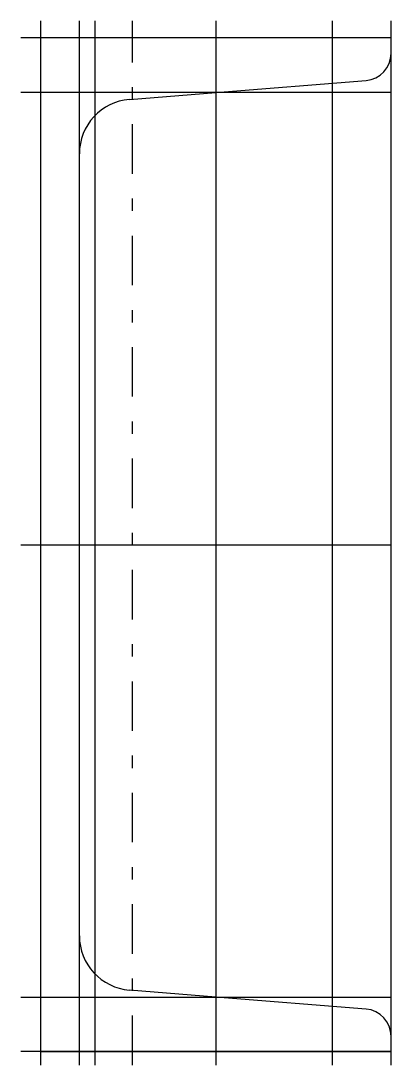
# Model space of a CAD drawing. Extents: x -5 to 90, y -133 to 134.
import ezdxf

# ---------------------------------------------------------------- set-up
doc = ezdxf.new("R2010")
doc.units = 0
doc.linetypes.add('CENTER', pattern=[28.575, 12.7, -6.35, 3.175, -6.35])
doc.layers.get('0').update_dxf_attribs({"linetype": 'CONTINUOUS'})

msp = doc.modelspace()

# ---------------------------------------------------------------- linework, layer by layer
at = {"linetype": 'CONTINUOUS'}
for p, q in [((0, 134.37), (0, -133.46)), ((10, -133.46), (10, 134.37)), ((14, 134.37), (14, -133.46)), ((45, 134.37), (45, -133.46)), ((74.88, 134.37), (74.88, -133.46)), ((90, -133.46), (90, 134.37)), ((90, 130), (-5, 130)), ((90, 130), (0, 130)), ((0, 130), (0, -130)), ((90, 126.06), (90, 130)), ((45, 116), (83.56, 119.08)), ((90, 116), (-5, 116)), ((22.88, 114.23), (45, 116)), ((10, -100.28), (10, 100.28)), ((-5, 0), (90, 0)), ((45, -116), (22.88, -114.23)), ((-5, -116), (90, -116)), ((83.56, -119.08), (45, -116)), ((90, -130), (90, -126.06)), ((90, -130), (-5, -130)), ((0, -130), (90, -130))]:
    msp.add_line(p, q, dxfattribs=at)
at = {"linetype": 'CENTER'}
for p, q in [((23.6, -133.46), (23.6, 134.37)), ((-5, 0), (90, 0))]:
    msp.add_line(p, q, dxfattribs=at)
at = {"linetype": 'CONTINUOUS'}
for centre, radius, start, end in [((83, 126.06), 7, 274.5886, 0.0199), ((24, 100.27), 14, 94.5886, 179.979), ((24, -100.27), 14, 180.021, 265.4114), ((83, -126.06), 7, 359.9801, 85.4114)]:
    msp.add_arc(centre, radius, start, end, dxfattribs=at)

doc.saveas('drawing.dxf')
